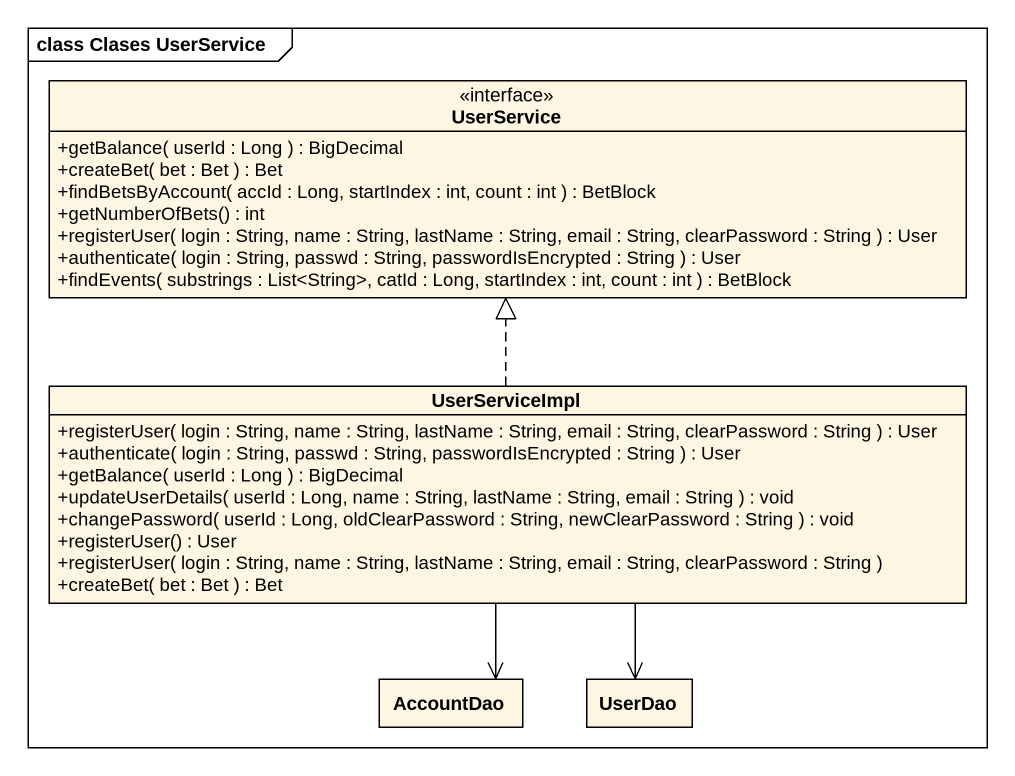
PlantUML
@startuml
mainframe class Clases UserService
hide circle
hide empty members
skinparam classAttributeIconSize 0
interface UserService {
  +getBalance( userId : Long ) : BigDecimal
  +createBet( bet : Bet ) : Bet
  +findBetsByAccount( accId : Long, startIndex : int, count : int ) : BetBlock
  +getNumberOfBets() : int
  +registerUser( login : String, name : String, lastName : String, email : String, clearPassword : String ) : User
  +authenticate( login : String, passwd : String, passwordIsEncrypted : String ) : User
  +findEvents( substrings : List<String>, catId : Long, startIndex : int, count : int ) : BetBlock
}
class UserServiceImpl {
  +registerUser( login : String, name : String, lastName : String, email : String, clearPassword : String ) : User
  +authenticate( login : String, passwd : String, passwordIsEncrypted : String ) : User
  +getBalance( userId : Long ) : BigDecimal
  +updateUserDetails( userId : Long, name : String, lastName : String, email : String ) : void
  +changePassword( userId : Long, oldClearPassword : String, newClearPassword : String ) : void
  +registerUser() : User
  +registerUser( login : String, name : String, lastName : String, email : String, clearPassword : String )
  +createBet( bet : Bet ) : Bet
}
class AccountDao
class UserDao
UserServiceImpl .up.|> UserService
UserServiceImpl --> AccountDao
UserServiceImpl --> UserDao
@enduml
